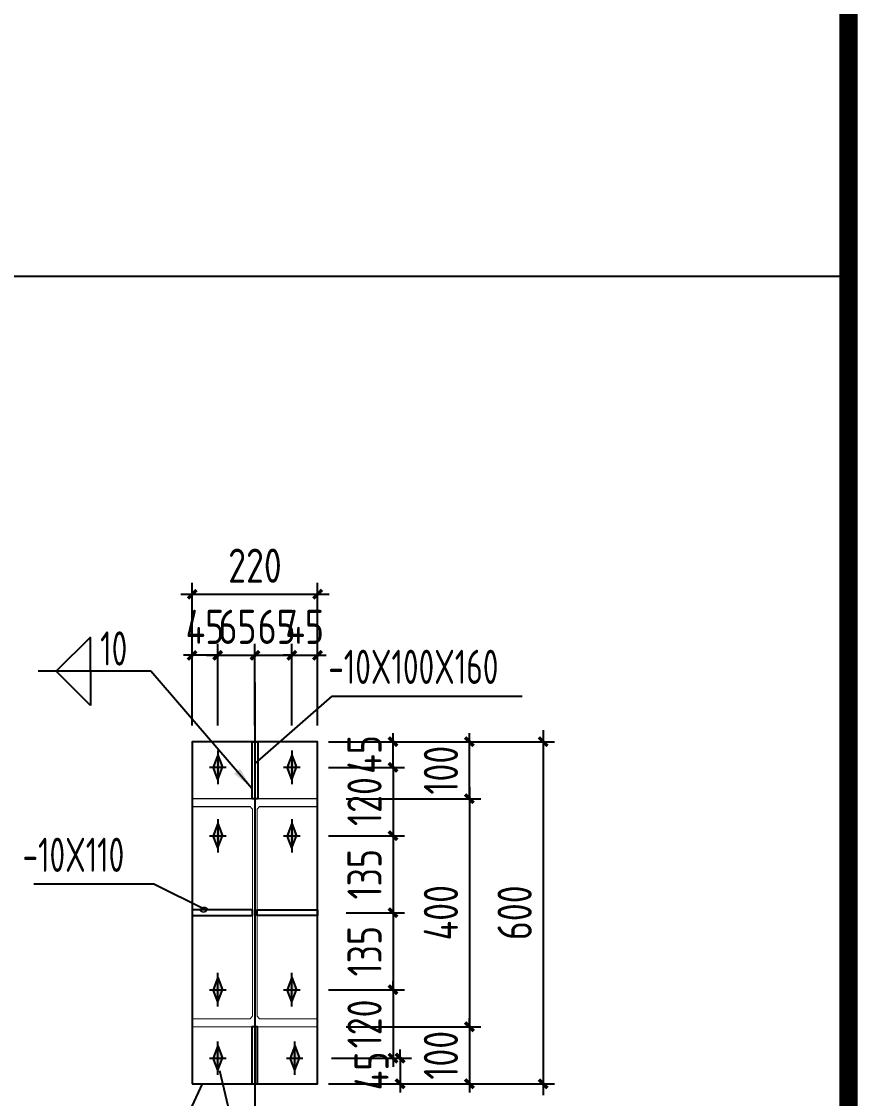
# Model space of a CAD drawing. Extents: x 180850 to 1399066, y 113487 to 334416.
# Drawn here: x 1383327 to 1390809, y 174502 to 183946 of the extents above; entities that cross this region are included whole.
import ezdxf

# ---------------------------------------------------------------- set-up
doc = ezdxf.new("R2010")
doc.units = 0
doc.header["$LTSCALE"] = 1000
for name, color, linetype in [('AXIS', 3, 'Continuous'), ('DOTE', 1, 'Continuous'), ('GL', 150, 'Continuous'), ('PUB_TITLE', 4, 'Continuous'), ('PZ', 202, 'Continuous'), ('TEXT', 7, 'Continuous')]:
    doc.layers.add(name, color=color, linetype=linetype)
doc.styles.get("Standard").update_dxf_attribs({"font": 'gbenor.shx', "bigfont": 'gbcbig.shx'})
doc.styles.add('TSSD_Dimension', font='Tssdeng.shx', dxfattribs={"width": 0.8, "bigfont": 'hztxt.shx'})
doc.styles.add('TSSD_Norm', font='tssdeng.shx', dxfattribs={"bigfont": 'hztxt.shx'})
doc.dimstyles.new('TSSD_20_100', dxfattribs={"dimtxt": 300, "dimasz": 75, "dimexe": 100, "dimexo": 250, "dimgap": 100, "dimtad": 1, "dimdec": 0, "dimlfac": 0.2, "dimzin": 0, "dimdsep": 46, "dimtxsty": 'TSSD_Dimension', "dimblk": 'ARCHTICK', "dimcen": 0, "dimdle": 100, "dimclrt": 7, "dimadec": 0, "dimazin": 0, "dimtfac": 1, "dimtdec": 0, "dimtix": 1, "dimtmove": 2, "dimatfit": 3, "dimfxl": 1, "dimtolj": 1, "dimtzin": 0, "dimarcsym": 0})
doc.dimstyles.new('TSSD_LEADER_STYLE_200.0', dxfattribs={"dimtxt": 0.18, "dimasz": 200, "dimexe": 0.18, "dimexo": 0.0625, "dimgap": 0.09, "dimtad": 0, "dimtih": 1, "dimtoh": 1, "dimdec": 4, "dimzin": 0, "dimdsep": 46, "dimtxsty": 'Standard', "dimcen": 0.09, "dimadec": 0, "dimazin": 0, "dimtfac": 1, "dimtdec": 4, "dimtofl": 0, "dimtmove": 0, "dimatfit": 3, "dimfxl": 1, "dimtolj": 1, "dimtzin": 0, "dimarcsym": 0})

# ---------------------------------------------------------------- blocks, each defined once
blk = doc.blocks.new('_ArchTick')
at = {"color": 0, "linetype": 'ByBlock', "const_width": 0.4}
blk.add_lwpolyline([(-0.5, -0.5), (0.5, 0.5)], dxfattribs=at)
blk = doc.blocks.new('*D841')
at = {"layer": 'AXIS', "color": 0, "lineweight": -2, "transparency": 16777216}
for p, q in [((1384824.8, 177771.4), (1384824.8, 179024.3)), ((1385924.8, 177771.4), (1385924.8, 179024.3)), ((1384724.8, 178924.3), (1386024.8, 178924.3))]:
    blk.add_line(p, q, dxfattribs=at)
at = {"layer": 'Defpoints', "color": 0, "transparency": 16777216}
for p in [(1385924.8, 178924.3), (1384824.8, 177521.4), (1385924.8, 177521.4)]:
    blk.add_point(p, dxfattribs=at)
at = {"layer": 'AXIS', "color": 0, "lineweight": -2, "transparency": 16777216, "xscale": 75, "yscale": 75, "zscale": 75, "rotation": 180}
blk.add_blockref('_ArchTick', (1384824.8, 178924.3), dxfattribs=at)
at = {"layer": 'AXIS', "color": 0, "lineweight": -2, "transparency": 16777216, "xscale": 75, "yscale": 75, "zscale": 75}
blk.add_blockref('_ArchTick', (1385924.8, 178924.3), dxfattribs=at)
at = {"layer": 'AXIS', "color": 7, "transparency": 16777216, "insert": (1385374.8, 179174.3), "char_height": 300, "attachment_point": 5, "style": 'TSSD_Dimension'}
blk.add_mtext('\\A1;220', dxfattribs=at)
blk = doc.blocks.new('*D842')
at = {"layer": 'AXIS', "color": 0, "lineweight": -2, "transparency": 16777216}
for p, q in [((1385374.8, 177771.4), (1385374.8, 178488.2)), ((1385698.4, 177771.4), (1385698.4, 178488.2)), ((1385274.8, 178388.2), (1385798.4, 178388.2))]:
    blk.add_line(p, q, dxfattribs=at)
at = {"layer": 'Defpoints', "color": 0, "transparency": 16777216}
for p in [(1385698.4, 178388.2), (1385374.8, 177521.4), (1385698.4, 177521.4)]:
    blk.add_point(p, dxfattribs=at)
at = {"layer": 'AXIS', "color": 0, "lineweight": -2, "transparency": 16777216, "xscale": 75, "yscale": 75, "zscale": 75, "rotation": 180}
blk.add_blockref('_ArchTick', (1385374.8, 178388.2), dxfattribs=at)
at = {"layer": 'AXIS', "color": 0, "lineweight": -2, "transparency": 16777216, "xscale": 75, "yscale": 75, "zscale": 75}
blk.add_blockref('_ArchTick', (1385698.4, 178388.2), dxfattribs=at)
at = {"layer": 'AXIS', "color": 7, "transparency": 16777216, "insert": (1385565.3, 178638.2), "char_height": 300, "attachment_point": 5, "style": 'TSSD_Dimension'}
blk.add_mtext('\\A1;65', dxfattribs=at)
blk = doc.blocks.new('*D843')
at = {"layer": 'AXIS', "color": 0, "lineweight": -2, "transparency": 16777216}
for p, q in [((1385048.4, 177771.4), (1385048.4, 178488.2)), ((1385374.8, 177771.4), (1385374.8, 178488.2)), ((1384948.4, 178388.2), (1385474.8, 178388.2))]:
    blk.add_line(p, q, dxfattribs=at)
at = {"layer": 'Defpoints', "color": 0, "transparency": 16777216}
for p in [(1385374.8, 178388.2), (1385048.4, 177521.4), (1385374.8, 177521.4)]:
    blk.add_point(p, dxfattribs=at)
at = {"layer": 'AXIS', "color": 0, "lineweight": -2, "transparency": 16777216, "xscale": 75, "yscale": 75, "zscale": 75, "rotation": 180}
blk.add_blockref('_ArchTick', (1385048.4, 178388.2), dxfattribs=at)
at = {"layer": 'AXIS', "color": 0, "lineweight": -2, "transparency": 16777216, "xscale": 75, "yscale": 75, "zscale": 75}
blk.add_blockref('_ArchTick', (1385374.8, 178388.2), dxfattribs=at)
at = {"layer": 'AXIS', "color": 7, "transparency": 16777216, "insert": (1385221.5, 178638.2), "char_height": 300, "attachment_point": 5, "style": 'TSSD_Dimension'}
blk.add_mtext('\\A1;65', dxfattribs=at)
blk = doc.blocks.new('_WELD004')
at = {"color": 0, "linetype": 'ByBlock'}
for p, q in [((0, 1), (1, 0)), ((0, 0), (0, 1))]:
    blk.add_line(p, q, dxfattribs=at)
blk = doc.blocks.new('*D880')
at = {"layer": 'AXIS', "color": 0, "lineweight": -2, "transparency": 16777216}
for p, q in [((1386585.7, 177631), (1386585.7, 177706)), ((1386021.1, 177631), (1386685.7, 177631)), ((1386585.7, 177406), (1386585.7, 177631)), ((1386021.1, 177406), (1386685.7, 177406)), ((1386585.7, 177406), (1386585.7, 177331))]:
    blk.add_line(p, q, dxfattribs=at)
at = {"layer": 'Defpoints', "color": 0, "transparency": 16777216}
for p in [(1385771.1, 177631), (1386585.7, 177631), (1385771.1, 177406)]:
    blk.add_point(p, dxfattribs=at)
at = {"layer": 'AXIS', "color": 0, "lineweight": -2, "transparency": 16777216, "xscale": 75, "yscale": 75, "zscale": 75}
for p, rotation in [((1386585.7, 177631), 270), ((1386585.7, 177406), 90)]:
    blk.add_blockref('_ArchTick', p, dxfattribs=dict(at, rotation=rotation))
at = {"layer": 'AXIS', "color": 7, "transparency": 16777216, "insert": (1386335.7, 177518.5), "char_height": 300, "attachment_point": 5, "rotation": 90, "style": 'TSSD_Dimension'}
blk.add_mtext('\\A1;45', dxfattribs=at)
blk = doc.blocks.new('*D881')
at = {"layer": 'AXIS', "color": 0, "lineweight": -2, "transparency": 16777216}
for p, q in [((1386585.7, 177406), (1386585.7, 177481)), ((1386021.1, 177406), (1386685.7, 177406)), ((1386585.7, 177406), (1386585.7, 176806)), ((1386021.1, 176806), (1386685.7, 176806)), ((1386585.7, 176806), (1386585.7, 176731))]:
    blk.add_line(p, q, dxfattribs=at)
at = {"layer": 'Defpoints', "color": 0, "transparency": 16777216}
for p in [(1385771.1, 177406), (1385771.1, 176806), (1386585.7, 176806)]:
    blk.add_point(p, dxfattribs=at)
at = {"layer": 'AXIS', "color": 0, "lineweight": -2, "transparency": 16777216, "xscale": 75, "yscale": 75, "zscale": 75}
for p, rotation in [((1386585.7, 177406), 270), ((1386585.7, 176806), 90)]:
    blk.add_blockref('_ArchTick', p, dxfattribs=dict(at, rotation=rotation))
at = {"layer": 'AXIS', "color": 7, "transparency": 16777216, "insert": (1386335.7, 177106), "char_height": 300, "attachment_point": 5, "rotation": 90, "style": 'TSSD_Dimension'}
blk.add_mtext('\\A1;120', dxfattribs=at)
blk = doc.blocks.new('*D882')
at = {"layer": 'AXIS', "color": 0, "lineweight": -2, "transparency": 16777216}
for p, q in [((1386585.7, 176906), (1386585.7, 176031)), ((1386021.1, 176806), (1386685.7, 176806)), ((1386173.4, 176131), (1386685.7, 176131))]:
    blk.add_line(p, q, dxfattribs=at)
at = {"layer": 'Defpoints', "color": 0, "transparency": 16777216}
for p in [(1385771.1, 176806), (1385923.4, 176131), (1386585.7, 176131)]:
    blk.add_point(p, dxfattribs=at)
at = {"layer": 'AXIS', "color": 0, "lineweight": -2, "transparency": 16777216, "xscale": 75, "yscale": 75, "zscale": 75}
for p, rotation in [((1386585.7, 176806), 90), ((1386585.7, 176131), 270)]:
    blk.add_blockref('_ArchTick', p, dxfattribs=dict(at, rotation=rotation))
at = {"layer": 'AXIS', "color": 7, "transparency": 16777216, "insert": (1386335.7, 176468.5), "char_height": 300, "attachment_point": 5, "rotation": 90, "style": 'TSSD_Dimension'}
blk.add_mtext('\\A1;135', dxfattribs=at)
blk = doc.blocks.new('*D883')
at = {"layer": 'AXIS', "color": 0, "lineweight": -2, "transparency": 16777216}
for p, q in [((1386585.7, 176231), (1386585.7, 175356)), ((1386173.4, 176131), (1386685.7, 176131)), ((1386021.1, 175456), (1386685.7, 175456))]:
    blk.add_line(p, q, dxfattribs=at)
at = {"layer": 'Defpoints', "color": 0, "transparency": 16777216}
for p in [(1385923.4, 176131), (1385771.1, 175456), (1386585.7, 175456)]:
    blk.add_point(p, dxfattribs=at)
at = {"layer": 'AXIS', "color": 0, "lineweight": -2, "transparency": 16777216, "xscale": 75, "yscale": 75, "zscale": 75}
for p, rotation in [((1386585.7, 176131), 90), ((1386585.7, 175456), 270)]:
    blk.add_blockref('_ArchTick', p, dxfattribs=dict(at, rotation=rotation))
at = {"layer": 'AXIS', "color": 7, "transparency": 16777216, "insert": (1386335.7, 175793.5), "char_height": 300, "attachment_point": 5, "rotation": 90, "style": 'TSSD_Dimension'}
blk.add_mtext('\\A1;135', dxfattribs=at)
blk = doc.blocks.new('*D884')
at = {"layer": 'AXIS', "color": 0, "lineweight": -2, "transparency": 16777216}
for p, q in [((1386585.7, 175456), (1386585.7, 175531)), ((1386021.1, 175456), (1386685.7, 175456)), ((1386585.7, 175456), (1386585.7, 174856)), ((1386046.1, 174856), (1386685.7, 174856)), ((1386585.7, 174856), (1386585.7, 174781))]:
    blk.add_line(p, q, dxfattribs=at)
at = {"layer": 'Defpoints', "color": 0, "transparency": 16777216}
for p in [(1385771.1, 175456), (1385796.1, 174856), (1386585.7, 174856)]:
    blk.add_point(p, dxfattribs=at)
at = {"layer": 'AXIS', "color": 0, "lineweight": -2, "transparency": 16777216, "xscale": 75, "yscale": 75, "zscale": 75}
for p, rotation in [((1386585.7, 175456), 270), ((1386585.7, 174856), 90)]:
    blk.add_blockref('_ArchTick', p, dxfattribs=dict(at, rotation=rotation))
at = {"layer": 'AXIS', "color": 7, "transparency": 16777216, "insert": (1386335.7, 175156), "char_height": 300, "attachment_point": 5, "rotation": 90, "style": 'TSSD_Dimension'}
blk.add_mtext('\\A1;120', dxfattribs=at)
blk = doc.blocks.new('*D885')
at = {"layer": 'AXIS', "color": 0, "lineweight": -2, "transparency": 16777216}
for p, q in [((1386647.8, 174856), (1386647.8, 174931)), ((1386046.1, 174856), (1386747.8, 174856)), ((1386647.8, 174856), (1386647.8, 174631)), ((1386020, 174631), (1386747.8, 174631)), ((1386647.8, 174631), (1386647.8, 174556))]:
    blk.add_line(p, q, dxfattribs=at)
at = {"layer": 'Defpoints', "color": 0, "transparency": 16777216}
for p in [(1385796.1, 174856), (1385770, 174631), (1386647.8, 174631)]:
    blk.add_point(p, dxfattribs=at)
at = {"layer": 'AXIS', "color": 0, "lineweight": -2, "transparency": 16777216, "xscale": 75, "yscale": 75, "zscale": 75}
for p, rotation in [((1386647.8, 174856), 270), ((1386647.8, 174631), 90)]:
    blk.add_blockref('_ArchTick', p, dxfattribs=dict(at, rotation=rotation))
at = {"layer": 'AXIS', "color": 7, "transparency": 16777216, "insert": (1386397.8, 174743.5), "char_height": 300, "attachment_point": 5, "rotation": 90, "style": 'TSSD_Dimension'}
blk.add_mtext('\\A1;45', dxfattribs=at)
blk = doc.blocks.new('*D849')
at = {"layer": 'AXIS', "color": 0, "lineweight": -2, "transparency": 16777216}
for p, q in [((1387902.6, 177731), (1387902.6, 174531)), ((1386173.4, 177631), (1388002.6, 177631)), ((1386173.4, 174631), (1388002.6, 174631))]:
    blk.add_line(p, q, dxfattribs=at)
at = {"layer": 'Defpoints', "color": 0, "transparency": 16777216}
for p in [(1385923.4, 177631), (1385923.4, 174631), (1387902.6, 174631)]:
    blk.add_point(p, dxfattribs=at)
at = {"layer": 'AXIS', "color": 0, "lineweight": -2, "transparency": 16777216, "xscale": 75, "yscale": 75, "zscale": 75}
for p, rotation in [((1387902.6, 177631), 90), ((1387902.6, 174631), 270)]:
    blk.add_blockref('_ArchTick', p, dxfattribs=dict(at, rotation=rotation))
at = {"layer": 'AXIS', "color": 7, "transparency": 16777216, "insert": (1387652.6, 176131), "char_height": 300, "attachment_point": 5, "rotation": 90, "style": 'TSSD_Dimension'}
blk.add_mtext('\\A1;600', dxfattribs=at)
blk = doc.blocks.new('*D886')
at = {"layer": 'AXIS', "color": 0, "lineweight": -2, "transparency": 16777216}
for p, q in [((1384823.4, 177802.5), (1384823.4, 178488.2)), ((1385048.4, 177802.5), (1385048.4, 178488.2)), ((1384823.4, 178388.2), (1384748.4, 178388.2)), ((1385048.4, 178388.2), (1384823.4, 178388.2)), ((1385048.4, 178388.2), (1385123.4, 178388.2))]:
    blk.add_line(p, q, dxfattribs=at)
at = {"layer": 'Defpoints', "color": 0, "transparency": 16777216}
for p in [(1384823.4, 178388.2), (1384823.4, 177552.5), (1385048.4, 177552.5)]:
    blk.add_point(p, dxfattribs=at)
at = {"layer": 'AXIS', "color": 0, "lineweight": -2, "transparency": 16777216, "xscale": 75, "yscale": 75, "zscale": 75}
blk.add_blockref('_ArchTick', (1384823.4, 178388.2), dxfattribs=at)
at = {"layer": 'AXIS', "color": 0, "lineweight": -2, "transparency": 16777216, "xscale": 75, "yscale": 75, "zscale": 75, "rotation": 180}
blk.add_blockref('_ArchTick', (1385048.4, 178388.2), dxfattribs=at)
at = {"layer": 'AXIS', "color": 7, "transparency": 16777216, "insert": (1384935.9, 178638.2), "char_height": 300, "attachment_point": 5, "style": 'TSSD_Dimension'}
blk.add_mtext('\\A1;45', dxfattribs=at)
blk = doc.blocks.new('*D887')
at = {"layer": 'AXIS', "color": 0, "lineweight": -2, "transparency": 16777216}
for p, q in [((1385698.4, 177802.5), (1385698.4, 178488.2)), ((1385923.4, 177802.5), (1385923.4, 178488.2)), ((1385698.4, 178388.2), (1385623.4, 178388.2)), ((1385698.4, 178388.2), (1385923.4, 178388.2)), ((1385923.4, 178388.2), (1385998.4, 178388.2))]:
    blk.add_line(p, q, dxfattribs=at)
at = {"layer": 'Defpoints', "color": 0, "transparency": 16777216}
for p in [(1385923.4, 178388.2), (1385698.4, 177552.5), (1385923.4, 177552.5)]:
    blk.add_point(p, dxfattribs=at)
at = {"layer": 'AXIS', "color": 0, "lineweight": -2, "transparency": 16777216, "xscale": 75, "yscale": 75, "zscale": 75}
blk.add_blockref('_ArchTick', (1385698.4, 178388.2), dxfattribs=at)
at = {"layer": 'AXIS', "color": 0, "lineweight": -2, "transparency": 16777216, "xscale": 75, "yscale": 75, "zscale": 75, "rotation": 180}
blk.add_blockref('_ArchTick', (1385923.4, 178388.2), dxfattribs=at)
at = {"layer": 'AXIS', "color": 7, "transparency": 16777216, "insert": (1385810.9, 178638.2), "char_height": 300, "attachment_point": 5, "style": 'TSSD_Dimension'}
blk.add_mtext('\\A1;45', dxfattribs=at)
blk = doc.blocks.new('*D874')
at = {"layer": 'AXIS', "color": 0, "lineweight": -2, "transparency": 16777216}
for p, q in [((1387255.7, 177231), (1387255.7, 175031)), ((1386173.4, 177131), (1387355.7, 177131)), ((1386173.4, 175131), (1387355.7, 175131))]:
    blk.add_line(p, q, dxfattribs=at)
at = {"layer": 'Defpoints', "color": 0, "transparency": 16777216}
for p in [(1385923.4, 177131), (1385923.4, 175131), (1387255.7, 175131)]:
    blk.add_point(p, dxfattribs=at)
at = {"layer": 'AXIS', "color": 0, "lineweight": -2, "transparency": 16777216, "xscale": 75, "yscale": 75, "zscale": 75}
for p, rotation in [((1387255.7, 177131), 90), ((1387255.7, 175131), 270)]:
    blk.add_blockref('_ArchTick', p, dxfattribs=dict(at, rotation=rotation))
at = {"layer": 'AXIS', "color": 7, "transparency": 16777216, "insert": (1387005.7, 176131), "char_height": 300, "attachment_point": 5, "rotation": 90, "style": 'TSSD_Dimension'}
blk.add_mtext('\\A1;400', dxfattribs=at)
blk = doc.blocks.new('*D875')
at = {"layer": 'AXIS', "color": 0, "lineweight": -2, "transparency": 16777216}
for p, q in [((1387255.7, 175131), (1387255.7, 175206)), ((1386173.4, 175131), (1387355.7, 175131)), ((1387255.7, 175131), (1387255.7, 174631)), ((1386173.4, 174631), (1387355.7, 174631)), ((1387255.7, 174631), (1387255.7, 174556))]:
    blk.add_line(p, q, dxfattribs=at)
at = {"layer": 'Defpoints', "color": 0, "transparency": 16777216}
for p in [(1385923.4, 175131), (1385923.4, 174631), (1387255.7, 174631)]:
    blk.add_point(p, dxfattribs=at)
at = {"layer": 'AXIS', "color": 0, "lineweight": -2, "transparency": 16777216, "xscale": 75, "yscale": 75, "zscale": 75}
for p, rotation in [((1387255.7, 175131), 270), ((1387255.7, 174631), 90)]:
    blk.add_blockref('_ArchTick', p, dxfattribs=dict(at, rotation=rotation))
at = {"layer": 'AXIS', "color": 7, "transparency": 16777216, "insert": (1387005.7, 174881), "char_height": 300, "attachment_point": 5, "rotation": 90, "style": 'TSSD_Dimension'}
blk.add_mtext('\\A1;100', dxfattribs=at)
blk = doc.blocks.new('*D876')
at = {"layer": 'AXIS', "color": 0, "lineweight": -2, "transparency": 16777216}
for p, q in [((1387255.7, 177631), (1387255.7, 177706)), ((1386173.4, 177631), (1387355.7, 177631)), ((1387255.7, 177131), (1387255.7, 177631)), ((1386173.4, 177131), (1387355.7, 177131)), ((1387255.7, 177131), (1387255.7, 177056))]:
    blk.add_line(p, q, dxfattribs=at)
at = {"layer": 'Defpoints', "color": 0, "transparency": 16777216}
for p in [(1385923.4, 177631), (1387255.7, 177631), (1385923.4, 177131)]:
    blk.add_point(p, dxfattribs=at)
at = {"layer": 'AXIS', "color": 0, "lineweight": -2, "transparency": 16777216, "xscale": 75, "yscale": 75, "zscale": 75}
for p, rotation in [((1387255.7, 177631), 270), ((1387255.7, 177131), 90)]:
    blk.add_blockref('_ArchTick', p, dxfattribs=dict(at, rotation=rotation))
at = {"layer": 'AXIS', "color": 7, "transparency": 16777216, "insert": (1387005.7, 177381), "char_height": 300, "attachment_point": 5, "rotation": 90, "style": 'TSSD_Dimension'}
blk.add_mtext('\\A1;100', dxfattribs=at)

msp = doc.modelspace()

# ---------------------------------------------------------------- hatches: boundary and pattern name
h = msp.add_hatch(color=256)
h.paths.add_polyline_path([(1385007.25, 177406.04), (1385048.42, 177406.04), (1385048.42, 177512.55)])
h.paths.add_polyline_path([(1385048.42, 177512.55), (1385048.42, 177406.04), (1385089.58, 177406.04)])
h.paths.add_polyline_path([(1385089.58, 177406.04), (1385048.42, 177406.04), (1385048.42, 177299.52)])
h.paths.add_polyline_path([(1385048.42, 177406.04), (1385007.25, 177406.04), (1385048.42, 177299.52)])
h = msp.add_hatch(color=256)
h.paths.add_polyline_path([(1385657.25, 177406.04), (1385698.42, 177406.04), (1385698.42, 177512.55)])
h.paths.add_polyline_path([(1385698.42, 177512.55), (1385698.42, 177406.04), (1385739.58, 177406.04)])
h.paths.add_polyline_path([(1385739.58, 177406.04), (1385698.42, 177406.04), (1385698.42, 177299.52)])
h.paths.add_polyline_path([(1385698.42, 177406.04), (1385657.25, 177406.04), (1385698.42, 177299.52)])
h = msp.add_hatch(color=256)
h.paths.add_polyline_path([(1385007.25, 176806.04), (1385048.42, 176806.04), (1385048.42, 176912.55)])
h.paths.add_polyline_path([(1385048.42, 176912.55), (1385048.42, 176806.04), (1385089.58, 176806.04)])
h.paths.add_polyline_path([(1385089.58, 176806.04), (1385048.42, 176806.04), (1385048.42, 176699.52)])
h.paths.add_polyline_path([(1385048.42, 176806.04), (1385007.25, 176806.04), (1385048.42, 176699.52)])
h = msp.add_hatch(color=256)
h.paths.add_polyline_path([(1385657.25, 176806.04), (1385698.42, 176806.04), (1385698.42, 176912.55)])
h.paths.add_polyline_path([(1385698.42, 176912.55), (1385698.42, 176806.04), (1385739.58, 176806.04)])
h.paths.add_polyline_path([(1385739.58, 176806.04), (1385698.42, 176806.04), (1385698.42, 176699.52)])
h.paths.add_polyline_path([(1385698.42, 176806.04), (1385657.25, 176806.04), (1385698.42, 176699.52)])
h = msp.add_hatch(color=256)
h.paths.add_polyline_path([(1385007.25, 175456.04), (1385048.42, 175456.04), (1385048.42, 175349.52)])
h.paths.add_polyline_path([(1385048.42, 175349.52), (1385048.42, 175456.04), (1385089.58, 175456.04)])
h.paths.add_polyline_path([(1385089.58, 175456.04), (1385048.42, 175456.04), (1385048.42, 175562.55)])
h.paths.add_polyline_path([(1385048.42, 175456.04), (1385007.25, 175456.04), (1385048.42, 175562.55)])
h = msp.add_hatch(color=256)
h.paths.add_polyline_path([(1385657.25, 175456.04), (1385698.42, 175456.04), (1385698.42, 175349.52)])
h.paths.add_polyline_path([(1385698.42, 175349.52), (1385698.42, 175456.04), (1385739.58, 175456.04)])
h.paths.add_polyline_path([(1385739.58, 175456.04), (1385698.42, 175456.04), (1385698.42, 175562.55)])
h.paths.add_polyline_path([(1385698.42, 175456.04), (1385657.25, 175456.04), (1385698.42, 175562.55)])
h = msp.add_hatch(color=256)
h.paths.add_polyline_path([(1385007.25, 174856.04), (1385048.42, 174856.04), (1385048.42, 174749.52)])
h.paths.add_polyline_path([(1385048.42, 174749.52), (1385048.42, 174856.04), (1385089.58, 174856.04)])
h.paths.add_polyline_path([(1385089.58, 174856.04), (1385048.42, 174856.04), (1385048.42, 174962.55)])
h.paths.add_polyline_path([(1385048.42, 174856.04), (1385007.25, 174856.04), (1385048.42, 174962.55)])
h = msp.add_hatch(color=256)
h.paths.add_polyline_path([(1385682.25, 174856.04), (1385723.42, 174856.04), (1385723.42, 174749.52)])
h.paths.add_polyline_path([(1385723.42, 174749.52), (1385723.42, 174856.04), (1385764.58, 174856.04)])
h.paths.add_polyline_path([(1385764.58, 174856.04), (1385723.42, 174856.04), (1385723.42, 174962.55)])
h.paths.add_polyline_path([(1385723.42, 174856.04), (1385682.25, 174856.04), (1385723.42, 174962.55)])

# ---------------------------------------------------------------- linework, layer by layer
for p, q in [((1385048.42, 177552.53), (1385048.42, 177259.54)), ((1385698.42, 177552.53), (1385698.42, 177259.54)), ((1385048.42, 177512.55), (1385007.25, 177406.04)), ((1385048.42, 177512.55), (1385089.58, 177406.04)), ((1385698.42, 177512.55), (1385657.25, 177406.04)), ((1385698.42, 177512.55), (1385739.58, 177406.04)), ((1384975.76, 177406.04), (1385121.08, 177406.04)), ((1385048.42, 177299.52), (1385007.25, 177406.04)), ((1385048.42, 177299.52), (1385089.58, 177406.04)), ((1385625.76, 177406.04), (1385771.08, 177406.04)), ((1385698.42, 177299.52), (1385657.25, 177406.04)), ((1385698.42, 177299.52), (1385739.58, 177406.04)), ((1385048.42, 176912.55), (1385007.25, 176806.04)), ((1385048.42, 176952.53), (1385048.42, 176659.54)), ((1385048.42, 176912.55), (1385089.58, 176806.04)), ((1385698.42, 176912.55), (1385657.25, 176806.04)), ((1385698.42, 176952.53), (1385698.42, 176659.54)), ((1385698.42, 176912.55), (1385739.58, 176806.04)), ((1384975.76, 176806.04), (1385121.08, 176806.04)), ((1385048.42, 176699.52), (1385007.25, 176806.04)), ((1385048.42, 176699.52), (1385089.58, 176806.04)), ((1385625.76, 176806.04), (1385771.08, 176806.04)), ((1385698.42, 176699.52), (1385657.25, 176806.04)), ((1385698.42, 176699.52), (1385739.58, 176806.04)), ((1385048.42, 175562.55), (1385007.25, 175456.04)), ((1385048.42, 175309.54), (1385048.42, 175602.53)), ((1385048.42, 175562.55), (1385089.58, 175456.04)), ((1385698.42, 175562.55), (1385657.25, 175456.04)), ((1385698.42, 175309.54), (1385698.42, 175602.53)), ((1385698.42, 175562.55), (1385739.58, 175456.04)), ((1384975.76, 175456.04), (1385121.08, 175456.04)), ((1385048.42, 175349.52), (1385007.25, 175456.04)), ((1385048.42, 175349.52), (1385089.58, 175456.04)), ((1385625.76, 175456.04), (1385771.08, 175456.04)), ((1385698.42, 175349.52), (1385657.25, 175456.04)), ((1385698.42, 175349.52), (1385739.58, 175456.04)), ((1385048.42, 174709.54), (1385048.42, 175002.53)), ((1385723.42, 174709.54), (1385723.42, 175002.53)), ((1385048.42, 174962.55), (1385007.25, 174856.04)), ((1385048.42, 174962.55), (1385089.58, 174856.04)), ((1385723.42, 174962.55), (1385682.25, 174856.04)), ((1385723.42, 174962.55), (1385764.58, 174856.04)), ((1384975.76, 174856.04), (1385121.08, 174856.04)), ((1385048.42, 174749.52), (1385007.25, 174856.04)), ((1385048.42, 174749.52), (1385089.58, 174856.04)), ((1385650.76, 174856.04), (1385796.08, 174856.04)), ((1385723.42, 174749.52), (1385682.25, 174856.04)), ((1385723.42, 174749.52), (1385764.58, 174856.04))]:
    msp.add_line(p, q)
at = {"layer": 'AXIS'}
for p, q in [((1336124.67, 181713.13), (1390581.03, 181713.13)), ((1384462.13, 178248.23), (1383473.61, 178248.23)), ((1385372.67, 177437.99), (1386051.88, 178029.01)), ((1386051.88, 178029.01), (1387719.85, 178029.01)), ((1384488.71, 176380.38), (1383434.72, 176380.38)), ((1384939.61, 176156.04), (1384488.71, 176380.38)), ((1385062.89, 174746.1), (1385266.12, 173903.66)), ((1384911.31, 174631.04), (1384619.64, 174001.47))]:
    msp.add_line(p, q, dxfattribs=at)
at = {"layer": 'AXIS', "const_width": 13.33}
msp.add_lwpolyline([(1384958.56, 176162.7, 0.6507215), (1384895.16, 176151.04, 0.596099)], format="xyb", close=True, dxfattribs=at)
at = {"layer": 'DOTE'}
msp.add_line((1385374.79, 178149.23), (1385372.19, 174168.17), dxfattribs=at)
at = {"layer": 'GL', "const_width": 10}
msp.add_lwpolyline([(1384823.42, 175131.04), (1385923.42, 175131.04), (1385923.42, 175201.04), (1385412.66, 175201.04), (1385393.42, 175226.04), (1385393.42, 177037.79), (1385412.66, 177061.04), (1385923.42, 177061.04), (1385923.42, 177131.04), (1384823.42, 177131.04), (1384823.42, 177061.04), (1385333.42, 177061.04), (1385353.42, 177038.6), (1385353.42, 175226.04), (1385333.42, 175201.04), (1384823.42, 175201.04), (1384823.42, 175131.04)], close=True, dxfattribs=at)
at = {"layer": 'PUB_TITLE', "const_width": 159.09}
msp.add_lwpolyline([(1390581.03, 197803.21), (1398005.26, 197803.21), (1398005.26, 136924.48), (1390581.03, 136924.48)], close=True, dxfattribs=at)
at = {"layer": 'PZ'}
for points in [[(1384823.42, 174631.04), (1385923.42, 174631.04), (1385923.42, 177631.04), (1384823.42, 177631.04)], [(1385349.49, 177631.04), (1385399.49, 177631.04), (1385399.49, 177131.04), (1385349.49, 177131.04)], [(1384823.42, 176156.04), (1384823.42, 176106.04), (1385353.42, 176106.04), (1385353.42, 176156.04)], [(1385923.42, 176156.04), (1385923.42, 176106.04), (1385393.42, 176106.04), (1385393.42, 176156.04)], [(1385348.42, 174631.04), (1385398.42, 174631.04), (1385398.42, 175131.04), (1385348.42, 175131.04)]]:
    msp.add_lwpolyline(points, close=True, dxfattribs=at)

# ---------------------------------------------------------------- block references
at = {"layer": 'AXIS', "xscale": -300, "yscale": 300, "zscale": 300}
msp.add_blockref('_WELD004', (1383932.21, 178248.23), dxfattribs=at)
at = {"layer": 'AXIS', "xscale": 300, "yscale": 300, "zscale": 300, "rotation": 180}
msp.add_blockref('_WELD004', (1383932.21, 178248.23), dxfattribs=at)

# ---------------------------------------------------------------- texts
at = {"layer": 'TEXT', "style": 'TSSD_Norm', "width": 0.7}
for s, p in [('10', (1384017.59, 178298.23)), ('-10X100X160', (1386017.69, 178137.36)), ('-10X110', (1383335.98, 176488.85))]:
    msp.add_text(s, height=300, rotation=360, dxfattribs=at).set_placement(p)

# ---------------------------------------------------------------- dimensions: what is measured, and where the dimension line sits
at = {"layer": 'AXIS'}
for base, p1, p2, picture, middle in [((1385924.79, 178924.32), (1384824.79, 177521.38), (1385924.79, 177521.38), '*D841', (1385374.79, 179174.32)), ((1384823.42, 178388.19), (1385048.42, 177552.53), (1384823.42, 177552.53), '*D886', (1384935.92, 178638.19)), ((1385923.42, 178388.19), (1385698.42, 177552.53), (1385923.42, 177552.53), '*D887', (1385810.92, 178638.19))]:
    dim = msp.add_linear_dim(base=base, p1=p1, p2=p2, dimstyle='TSSD_20_100', dxfattribs=at)
    dim.commit()
    dim.dimension.update_dxf_attribs({"geometry": picture, "text_midpoint": middle})
for base, p1, p2, picture, middle in [((1385374.79, 178388.19), (1385048.42, 177521.38), (1385374.79, 177521.38), '*D843', (1385221.54, 178638.19)), ((1385698.42, 178388.19), (1385374.79, 177521.38), (1385698.42, 177521.38), '*D842', (1385565.25, 178638.19))]:
    dim = msp.add_linear_dim(base=base, p1=p1, p2=p2, angle=0, dimstyle='TSSD_20_100', dxfattribs=at)
    dim.commit()
    dim.dimension.update_dxf_attribs({"geometry": picture, "text_midpoint": middle, "dimtype": 161})
for base, p1, p2, angle, picture, middle in [((1386585.66, 177631.04), (1385771.08, 177406.04), (1385771.08, 177631.04), 90, '*D880', (1386335.66, 177518.54)), ((1387902.61, 174631.04), (1385923.42, 177631.04), (1385923.42, 174631.04), 90, '*D849', (1387652.61, 176131.04)), ((1387255.74, 177631.04), (1385923.42, 177131.04), (1385923.42, 177631.04), 270, '*D876', (1387005.74, 177381.04)), ((1386585.66, 176806.04), (1385771.08, 177406.04), (1385771.08, 176806.04), 90, '*D881', (1386335.66, 177106.04)), ((1387255.74, 175131.04), (1385923.42, 177131.04), (1385923.42, 175131.04), 90, '*D874', (1387005.74, 176131.04)), ((1386585.66, 176131.04), (1385771.08, 176806.04), (1385923.42, 176131.04), 90, '*D882', (1386335.66, 176468.54)), ((1386585.66, 175456.04), (1385923.42, 176131.04), (1385771.08, 175456.04), 90, '*D883', (1386335.66, 175793.54)), ((1386585.66, 174856.04), (1385771.08, 175456.04), (1385796.08, 174856.04), 90, '*D884', (1386335.66, 175156.04)), ((1387255.74, 174631.04), (1385923.42, 175131.04), (1385923.42, 174631.04), 90, '*D875', (1387005.74, 174881.04)), ((1386647.8, 174631.04), (1385796.08, 174856.04), (1385769.99, 174631.04), 90, '*D885', (1386397.8, 174743.54))]:
    dim = msp.add_linear_dim(base=base, p1=p1, p2=p2, angle=angle, dimstyle='TSSD_20_100', dxfattribs=at)
    dim.commit()
    dim.dimension.update_dxf_attribs({"geometry": picture, "text_midpoint": middle})

# ---------------------------------------------------------------- leaders
msp.add_leader([(1385348.42, 177220.93), (1384462.13, 178248.23)], dimstyle='TSSD_LEADER_STYLE_200.0', dxfattribs=at)

doc.saveas('drawing.dxf')
